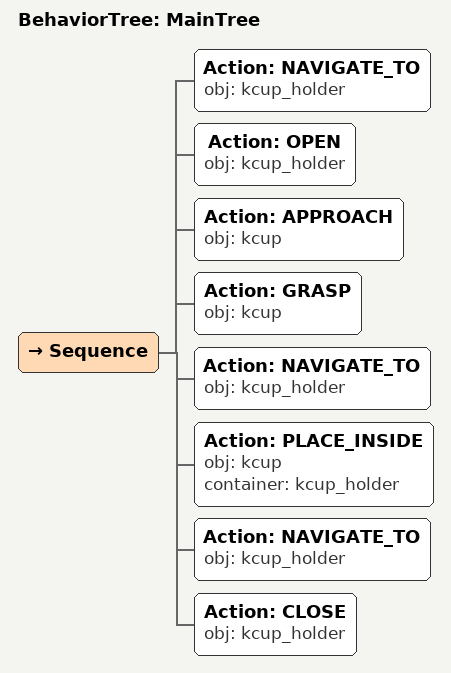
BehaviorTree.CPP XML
<root main_tree_to_execute="MainTree">
  <BehaviorTree ID="MainTree">
    <Sequence>
      <!-- Navigate to kcup_holder -->
      <Action ID="NAVIGATE_TO" obj="kcup_holder" />
      <!-- Open kcup_holder -->
      <Action ID="OPEN" obj="kcup_holder" />
      <!-- Approach kcup -->
      <Action ID="APPROACH" obj="kcup" />
      <!-- Grasp kcup -->
      <Action ID="GRASP" obj="kcup" />
      <!-- Navigate to kcup_holder -->
      <Action ID="NAVIGATE_TO" obj="kcup_holder" />
      <!-- Place kcup inside kcup_holder -->
      <Action ID="PLACE_INSIDE" obj="kcup" container="kcup_holder" />
      <!-- Navigate to kcup_holder -->
      <Action ID="NAVIGATE_TO" obj="kcup_holder" />
      <!-- Close kcup_holder -->
      <Action ID="CLOSE" obj="kcup_holder" />
    </Sequence>
  </BehaviorTree>
</root>
